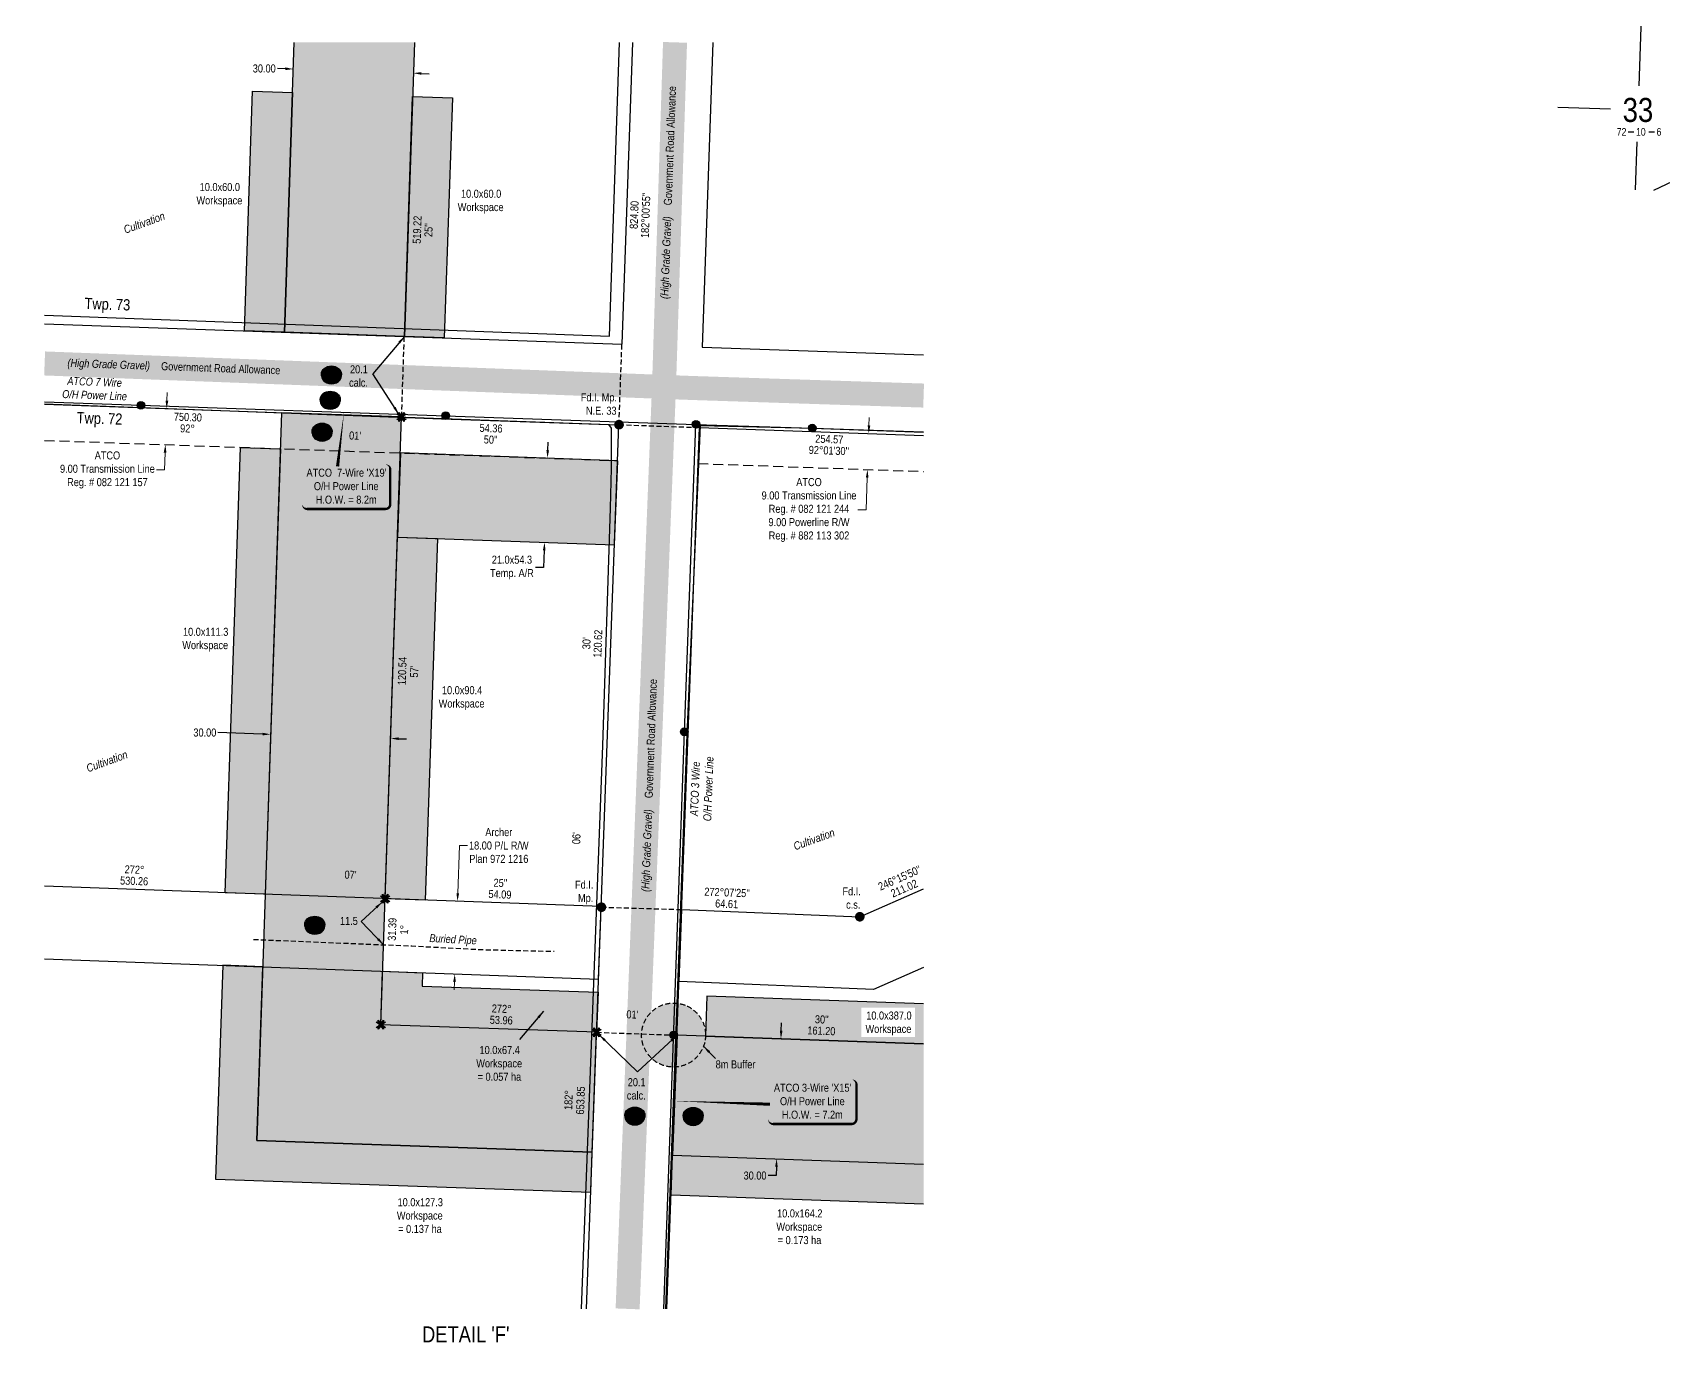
# Model space of a CAD drawing. Extents: x 338216 to 346362, y 6125251 to 6136161.
# Drawn here: x 340830 to 342868, y 6127157 to 6128793 of the extents above; entities that cross this region are included whole.
import ezdxf
from ezdxf.enums import TextEntityAlignment as Align

# ---------------------------------------------------------------- set-up
doc = ezdxf.new("R2010")
doc.units = 0
doc.header["$LTSCALE"] = 5
doc.header["$PDSIZE"] = 0.5
for name, pattern in [('0', [1, 1, 0]), ('DASHED4', [1.875, 1.25, -0.625]), ('foc-FLOWLINE', [3.75, 2.5, -1.25]), ('foc-QUARTERLINE', [33, 25, -3, 2, -3]), ('foc-TIELINE', [1.875, 1.25, -0.625]), ('foc-TRAV', [1.875, 1.25, -0.625]), ('POWERLINE5', [7.8, 2.4, -0.6, 0.6, -0.6, 0.6, -0.6, 2.4]), ('UG_PIPE', [1.875, 1.25, -0.625])]:
    doc.linetypes.add(name, pattern=pattern)
doc.layers.get('Defpoints').update_dxf_attribs({"color": 9})
for name, color, linetype in [('10', 1, 'Continuous'), ('9', 3, 'Continuous'), ('AS-FENCE', 48, 'foc-FENCE'), ('AS-PIPE-UG', 44, 'UG_PIPE'), ('AS-PIPE-UG-T', 44, 'Continuous'), ('AS-POWER', 104, 'foc-POWER'), ('AS-POWER-EXISTING', 72, 'POWERLINE5'), ('AS-POWER-T', 104, 'Continuous'), ('AS-ROADS', 254, 'Continuous'), ('D-TXT', 7, 'Continuous'), ('DETAIL-T', 7, 'Continuous'), ('F-EZE', 190, 'foc-FLOWLINE'), ('F-RW', 190, 'Continuous'), ('L-BD', 7, 'Continuous'), ('L-BD1', 253, 'Continuous'), ('L-MON', 1, 'Continuous'), ('L-QSEC', 8, 'foc-QUARTERLINE'), ('L-ROAD-T', 7, 'Continuous'), ('L-SEC', 7, 'Continuous'), ('L-SECLBL', 7, 'Continuous'), ('L-TRAV', 7, 'foc-TRAV'), ('P-BUFFER-PURPLE', 187, 'foc-TIELINE'), ('P-CROSSINGS', 250, 'Continuous'), ('P-PROPOSED', 10, 'Continuous'), ('P-PROPOSED-H', 21, 'Continuous'), ('P-TEMP-BLUE', 146, 'Continuous'), ('P-TEMP-BLUE-T', 146, 'Continuous'), ('P-TRAV', 4, 'foc-TRAV'), ('P-TXT', 4, 'Continuous')]:
    doc.layers.add(name, color=color, linetype=linetype)
for name, color, linetype, lineweight in [('F-RW-T', 190, 'Continuous', 9), ('T-TEXT', 48, 'Continuous', 18), ('T-TIE-T', 201, 'Continuous', 18)]:
    doc.layers.add(name, color=color, linetype=linetype, lineweight=lineweight)
doc.layers.add('P-POWER BUFFER', color=7, linetype='DASHED4', true_color=0x007000)
doc.layers.add('P-TEMP-BLUE-H', color=7, linetype='Continuous', true_color=0x99e6ff)
doc.layers.add('P-POWER BUFFER-H', color=7, linetype='0', true_color=0x8aff8a, transparency=0.7)
doc.styles.add('80', font='ARIALN.TTF', dxfattribs={"height": 10})
doc.styles.add('80CG', font='ARIALN.TTF', dxfattribs={"height": 10})
doc.styles.add('80L', font='ARIALN.TTF', dxfattribs={"height": 10})
doc.styles.add('80LS', font='ARIALNI.TTF', dxfattribs={"height": 10})
doc.styles.add('Crossing', font='ARIALN.TTF', dxfattribs={"height": 10})
doc.styles.add('foc-LtypeFont', font='ARIALN.TTF', dxfattribs={"height": 7.35})
doc.styles.add('SIMPLEX', font='ARIALN.TTF')
doc.linetypes.add('foc-FENCE', pattern='A,10,-1,["X",foc-LtypeFont,S=0.2,R=0,X=-0.625,Y=-0.75],-1.24', length=12.24)
doc.linetypes.add('foc-POWER', pattern='A,6,-1,["P",foc-LtypeFont,S=0.2,R=0,X=-0.625,Y=-0.75],-1.24,4', length=12.24)
doc.dimstyles.new('Compass 5 000', dxfattribs={"dimscale": 5, "dimtxt": 9, "dimasz": 2, "dimexe": 0.2, "dimexo": 0.0625, "dimgap": 0.5, "dimtad": 0, "dimtih": 1, "dimtoh": 1, "dimzin": 0, "dimdsep": 46, "dimtxsty": '80CG', "dimcen": 0.1, "dimse1": 1, "dimse2": 1, "dimclrd": 256, "dimclrt": 256, "dimaunit": 1, "dimadec": 4, "dimazin": 0, "dimtfac": 0.06, "dimtofl": 0, "dimtmove": 0, "dimatfit": 1, "dimfxl": 0.2, "dimtolj": 1, "dimtzin": 0, "dimlwd": -1, "dimarcsym": 0})

# ---------------------------------------------------------------- blocks, each defined once
blk = doc.blocks.new('L-SECLBL')
at = {"layer": '9', "color": 7}
for p, q in [((-5.1, -27.8), (-12.3, -27.8)), ((20.7, -27.8), (13.5, -27.8))]:
    blk.add_line(p, q, dxfattribs=at)
at = {"layer": '10', "color": 2, "style": 'SIMPLEX'}
blk.add_attdef('SEC', text='', height=30, dxfattribs=at).set_placement((0, 0), align=Align.MIDDLE)
at = {"layer": '10', "color": 5, "style": '80L'}
blk.add_attdef('TWP', text='', height=9.5, dxfattribs=at).set_placement((-14.4, -27.4), align=Align.MIDDLE_RIGHT)
blk.add_attdef('RGE', text='', height=9.5, dxfattribs=at).set_placement((3.6, -27.4), align=Align.MIDDLE_CENTER)
blk.add_attdef('MER', text='', height=9.5, dxfattribs=at).set_placement((23.2, -27.4), align=Align.MIDDLE_LEFT)
blk = doc.blocks.new('POWERPOLE')
h = blk.add_hatch(color=255)
edge = h.paths.add_edge_path()
edge.add_arc((0, 0), 0.96, 0, 360)
at = {"linetype": 'Continuous'}
for p, q in [((0.68, -0.68), (-0.68, 0.68)), ((-0.68, -0.68), (0.68, 0.68))]:
    blk.add_line(p, q, dxfattribs=at)
blk.add_circle((0, 0), 0.96, dxfattribs=at)
blk = doc.blocks.new('fdia')
at = {"color": 255, "const_width": 1}
blk.add_lwpolyline([(-0.5, 0, 1), (0.5, 0, 1)], format="xyb", close=True, dxfattribs=at)
blk = doc.blocks.new('Fdiaa')
blk.add_blockref('fdia', (0, 0))
blk = doc.blocks.new('fdib')
at = {"color": 1, "const_width": 1.6}
blk.add_lwpolyline([(-0.4, 0, 1), (0.4, 0, 1)], format="xyb", close=True, dxfattribs=at)
at = {"color": 1}
blk.add_circle((0, 0), 0.8, dxfattribs=at)
blk = doc.blocks.new('Fdibb')
blk.add_blockref('fdib', (0, 0))
blk = doc.blocks.new('fdicc')
for name in ['Fdibb', 'Fdiaa']:
    blk.add_blockref(name, (0, 0))
blk = doc.blocks.new('FDI')
blk.add_blockref('fdicc', (0, 0))
blk = doc.blocks.new('TEMP')
h = blk.add_hatch(color=255)
h.dxf.hatch_style = 1
h.paths.add_polyline_path([(0, 0.25), (-0.67, 1.15), (-0.67, 0.67), (-1.15, 0.67), (-0.25, 0), (-1.15, -0.67), (-0.67, -0.67), (-0.67, -1.15), (0, -0.25), (0.67, -1.15), (0.67, -0.67), (1.15, -0.67), (0.25, 0), (1.15, 0.67), (0.67, 0.67), (0.67, 1.15)])
h.paths.add_polyline_path([(0.57, 0.85), (0.57, 0.57), (0.85, 0.57), (0.08, 0), (0.85, -0.57), (0.57, -0.57), (0.57, -0.85), (0, -0.08), (-0.57, -0.85), (-0.57, -0.57), (-0.85, -0.57), (-0.08, 0), (-0.85, 0.57), (-0.57, 0.57), (-0.57, 0.85), (0, 0.08)], flags=16)
h = blk.add_hatch(color=1)
h.dxf.hatch_style = 1
h.paths.add_polyline_path([(0, 0.08), (-0.57, 0.85), (-0.57, 0.57), (-0.85, 0.57), (-0.08, 0), (-0.85, -0.57), (-0.57, -0.57), (-0.57, -0.85), (0, -0.08), (0.57, -0.85), (0.57, -0.57), (0.85, -0.57), (0.08, 0), (0.85, 0.57), (0.57, 0.57), (0.57, 0.85)])
at = {"color": 1}
for p, q in [((-0.08, 0), (0.08, 0)), ((0, 0.08), (0, -0.08))]:
    blk.add_line(p, q, dxfattribs=at)
at = {"color": 255, "flags": 128}
blk.add_lwpolyline([(-0.25, 0), (-1.15, 0.67), (-0.67, 0.67), (-0.67, 1.15), (0, 0.25), (0.67, 1.15), (0.67, 0.67), (1.15, 0.67), (0.25, 0), (1.15, -0.67), (0.67, -0.67), (0.67, -1.15), (0, -0.25), (-0.67, -1.15), (-0.67, -0.67), (-1.15, -0.67)], close=True, dxfattribs=at)
at = {"color": 1, "flags": 128}
blk.add_lwpolyline([(-0.08, 0), (-0.85, 0.57), (-0.57, 0.57), (-0.57, 0.85), (0, 0.08), (0.57, 0.85), (0.57, 0.57), (0.85, 0.57), (0.08, 0), (0.85, -0.57), (0.57, -0.57), (0.57, -0.85), (0, -0.08), (-0.57, -0.85), (-0.57, -0.57), (-0.85, -0.57)], close=True, dxfattribs=at)
blk = doc.blocks.new('xing2')
h = blk.add_hatch(color=50)
h.dxf.hatch_style = 1
edge = h.paths.add_edge_path()
edge.add_ellipse((0, 0), major_axis=(-12.5, 0), ratio=0.816297, start_angle=0, end_angle=360)
h = blk.add_hatch(color=250)
h.dxf.hatch_style = 1
edge = h.paths.add_edge_path()
edge.add_ellipse((0, -2), major_axis=(-12.5, 0), ratio=0.816297, start_angle=0, end_angle=180)
edge.add_line((12.5, -2), (12.5, 0))
edge.add_ellipse((0, 0), major_axis=(-12.5, 0), ratio=0.816297, start_angle=0, end_angle=180, ccw=False)
edge.add_line((-12.5, 0), (-12.5, -2))
at = {"color": 250}
blk.add_ellipse((0, 0), major_axis=(-12.5, 0), ratio=0.816297, dxfattribs=at)
blk.add_ellipse((0, -2), major_axis=(-12.5, 0), ratio=0.816297, start_param=0, end_param=3.141593, dxfattribs=at)
at = {"color": 250, "style": 'Crossing'}
blk.add_attdef('CROSSING', text='', height=9, dxfattribs=at).set_placement((0.1, 0), align=Align.MIDDLE_CENTER)
at = {"color": 250, "style": 'Crossing', "flags": 1}
for tag, p in [('OWNER', (0.1, -12.5)), ('DESCRIPTION', (0.1, -25.8)), ('LOCATION', (0.1, -39.3)), ('DWG_REF', (0.1, -52.8))]:
    blk.add_attdef(tag, text='', height=9, dxfattribs=at).set_placement(p, align=Align.MIDDLE_CENTER)
blk = doc.blocks.new('*D132')
at = {"layer": 'Defpoints', "color": 0, "transparency": 16777216}
for p in [(340997.9, 6128323.5), (341226.1, 6128315.4), (341224.6, 6128270.4)]:
    blk.add_point(p, dxfattribs=at)
at = {"layer": 'F-RW-T', "transparency": 16777216}
for p, q in [((340998.2, 6128333.5), (340998.6, 6128343.5)), ((340995.9, 6128268.5), (340995.1, 6128246.9)), ((340995.1, 6128246.9), (340985.1, 6128246.9))]:
    blk.add_line(p, q, dxfattribs=at)
for points in [[(340996.5, 6128333.5), (340999.9, 6128333.4), (340997.9, 6128323.5)], [(340994.2, 6128268.6), (340997.6, 6128268.5), (340996.3, 6128278.5)]]:
    blk.add_solid(points, dxfattribs=at)
at = {"layer": 'F-RW-T', "transparency": 16777216, "insert": (340923.9, 6128246.9), "char_height": 10, "attachment_point": 5, "style": '80CG'}
blk.add_mtext('\\A1;ATCO\\P9.00 Transmission Line\\PReg. # 082 121 157', dxfattribs=at)
blk = doc.blocks.new('*D133')
at = {"layer": 'Defpoints', "color": 0, "transparency": 16777216}
for p in [(341207.4, 6127713.8), (341204, 6127623.2), (341357.8, 6127617.6)]:
    blk.add_point(p, dxfattribs=at)
at = {"layer": 'F-RW-T', "transparency": 16777216}
for p, q in [((341361.5, 6127718.1), (341363.7, 6127777.8)), ((341363.7, 6127777.8), (341373.7, 6127777.8)), ((341357.5, 6127607.6), (341357.1, 6127597.6))]:
    blk.add_line(p, q, dxfattribs=at)
for points in [[(341359.9, 6127718.1), (341363.2, 6127718), (341361.2, 6127708.1)], [(341355.8, 6127607.6), (341359.1, 6127607.5), (341357.8, 6127617.6)]]:
    blk.add_solid(points, dxfattribs=at)
at = {"layer": 'F-RW-T', "transparency": 16777216, "insert": (341412.8, 6127777.8), "char_height": 10, "attachment_point": 5, "style": '80CG'}
blk.add_mtext('\\A1;Archer\\P18.00 P/L R/W\\PPlan 972 1216', dxfattribs=at)
blk = doc.blocks.new('*D134')
at = {"layer": 'Defpoints', "color": 0, "transparency": 16777216}
for p in [(341874.9, 6128292.4), (342036.7, 6128286.7), (342035.1, 6128241.7)]:
    blk.add_point(p, dxfattribs=at)
at = {"layer": 'F-RW-T', "transparency": 16777216}
for p, q in [((341875.2, 6128302.4), (341875.6, 6128312.4)), ((341872.9, 6128237.5), (341871.5, 6128196.9)), ((341871.5, 6128196.9), (341861.5, 6128196.9))]:
    blk.add_line(p, q, dxfattribs=at)
for points in [[(341873.6, 6128302.5), (341876.9, 6128302.4), (341874.9, 6128292.4)], [(341871.3, 6128237.5), (341874.6, 6128237.4), (341873.3, 6128247.5)]]:
    blk.add_solid(points, dxfattribs=at)
at = {"layer": 'F-RW-T', "transparency": 16777216, "insert": (341800.3, 6128196.9), "char_height": 10, "attachment_point": 5, "style": '80CG'}
blk.add_mtext('\\A1;ATCO\\P9.00 Transmission Line\\PReg. # 082 121 244\\P9.00 Powerline R/W\\PReg. # 882 113 302', dxfattribs=at)
blk = doc.blocks.new('*U136')
h = blk.add_hatch(color=255)
edge = h.paths.add_edge_path()
edge.add_line((-49, -28.5), (49, -28.5))
edge.add_arc((49, -22.5), 6, 270, 360)
edge.add_line((55, -22.5), (55, 21))
edge.add_arc((49, 21), 6, 0, 90)
edge.add_line((49, 27), (-49, 27))
edge.add_arc((-49, 21), 6, 90, 180)
edge.add_line((-55, 21), (-55, -22.5))
edge.add_arc((-49, -22.5), 6, 180, 270)
at = {"color": 104, "flags": 128}
blk.add_lwpolyline([(-49, -28.5, 3, 3, 0), (49, -28.5, 3, 3, 0.414214), (55, -22.5, 3, 3, 0), (55, 21, 3, 0, 0.414214), (49, 27, 0, 0, 0), (-49, 27, 0, 0, 0.414214), (-55, 21, 0, 0, 0), (-55, -22.5, 0, 3, 0.414214)], format="xyseb", close=True, dxfattribs=at)
at = {"color": 104, "style": '80'}
blk.add_attdef('ENTER_TEXT_001', (-26.8, -4.9), '', height=10, dxfattribs=at)
blk = doc.blocks.new('*D150')
at = {"layer": 'Defpoints', "color": 0, "transparency": 16777216}
for p in [(341483.1, 6128261.3), (341469.9, 6128156.6), (341479.4, 6128156.3)]:
    blk.add_point(p, dxfattribs=at)
at = {"layer": 'P-TEMP-BLUE-T', "transparency": 16777216}
for p, q in [((341474, 6128271.6), (341474.3, 6128281.6)), ((341469.6, 6128146.6), (341468.8, 6128125)), ((341468.8, 6128125), (341458.8, 6128125))]:
    blk.add_line(p, q, dxfattribs=at)
for points in [[(341472.3, 6128271.7), (341475.6, 6128271.5), (341473.6, 6128261.6)], [(341467.9, 6128146.7), (341471.2, 6128146.6), (341469.9, 6128156.6)]]:
    blk.add_solid(points, dxfattribs=at)
at = {"layer": 'P-TEMP-BLUE-T', "transparency": 16777216, "insert": (341429.2, 6128125), "char_height": 10, "attachment_point": 5, "style": '80CG'}
blk.add_mtext('\\A1;21.0x54.3\\PTemp. A/R', dxfattribs=at)
blk = doc.blocks.new('*D201')
at = {"layer": 'Defpoints', "color": 0, "transparency": 16777216}
for p in [(341780.5, 6127535.9), (341759.9, 6127386.5), (341775.2, 6127386)]:
    blk.add_point(p, dxfattribs=at)
at = {"layer": 'P-TXT', "transparency": 16777216}
for p, q in [((341765.6, 6127546.4), (341765.9, 6127556.4)), ((341759.6, 6127376.6), (341759.2, 6127365.6)), ((341759.2, 6127365.6), (341749.2, 6127365.6))]:
    blk.add_line(p, q, dxfattribs=at)
for points in [[(341763.9, 6127546.5), (341767.2, 6127546.4), (341765.2, 6127536.4)], [(341757.9, 6127376.6), (341761.2, 6127376.5), (341759.9, 6127386.5)]]:
    blk.add_solid(points, dxfattribs=at)
at = {"layer": 'P-TXT', "transparency": 16777216, "insert": (341732.9, 6127365.6), "char_height": 10, "attachment_point": 5, "style": '80CG'}
blk.add_mtext('\\A1;30.00', dxfattribs=at)
blk = doc.blocks.new('*D202')
at = {"layer": 'Defpoints', "color": 0, "transparency": 16777216}
for p in [(341127.8, 6127916.7), (341126.6, 6127883.3), (341276.5, 6127878.1)]:
    blk.add_point(p, dxfattribs=at)
at = {"layer": 'P-TXT', "transparency": 16777216}
for p, q in [((341117.8, 6127917), (341062, 6127918.9)), ((341287.6, 6127911.2), (341297.6, 6127910.9))]:
    blk.add_line(p, q, dxfattribs=at)
for points in [[(341117.8, 6127918.7), (341117.7, 6127915.4), (341127.8, 6127916.7)], [(341287.7, 6127912.9), (341287.6, 6127909.6), (341277.6, 6127911.6)]]:
    blk.add_solid(points, dxfattribs=at)
at = {"layer": 'P-TXT', "transparency": 16777216, "insert": (341045.6, 6127918.9), "char_height": 10, "attachment_point": 5, "style": '80CG'}
blk.add_mtext('\\A1;30.00', dxfattribs=at)
blk = doc.blocks.new('*D203')
at = {"layer": 'Defpoints', "color": 0, "transparency": 16777216}
for p in [(341156.8, 6128766.6), (341156.2, 6128747.6), (341306.7, 6128761.5)]:
    blk.add_point(p, dxfattribs=at)
at = {"layer": 'P-TXT', "transparency": 16777216}
for p, q in [((341146.2, 6128748), (341136.2, 6128748.3)), ((341316, 6128742.2), (341326, 6128741.8))]:
    blk.add_line(p, q, dxfattribs=at)
for points in [[(341146.2, 6128749.7), (341146.1, 6128746.3), (341156.2, 6128747.6)], [(341316.1, 6128743.8), (341316, 6128740.5), (341306, 6128742.5)]]:
    blk.add_solid(points, dxfattribs=at)
at = {"layer": 'P-TXT', "transparency": 16777216, "insert": (341119.8, 6128748.3), "char_height": 10, "attachment_point": 5, "style": '80CG'}
blk.add_mtext('\\A1;30.00', dxfattribs=at)

msp = doc.modelspace()

# ---------------------------------------------------------------- hatches: boundary and pattern name
at = {"layer": 'P-POWER BUFFER-H', "true_color": 0xdbffdb}
h = msp.add_hatch(color=254, dxfattribs=at)
h.dxf.hatch_style = 1
edge = h.paths.add_edge_path()
edge.add_arc((341631.089, 6127541.15), 39.991, 0, 360)
at = {"layer": 'P-PROPOSED-H'}
h = msp.add_hatch(color=256, dxfattribs=at)
h.dxf.hatch_style = 1
h.paths.add_polyline_path([(341307.342, 6128780.93), (341157.288, 6128780.93), (341144.922, 6128418.903), (341294.795, 6128413.591)])
h = msp.add_hatch(color=256, dxfattribs=at)
h.dxf.hatch_style = 1
h.paths.add_polyline_path([(341110.442, 6127409.442), (341529.473, 6127394.672), (341534.99, 6127544.537), (341265.435, 6127554.039), (341291.362, 6128313.086), (341141.485, 6128318.286)])
h = msp.add_hatch(color=256, dxfattribs=at)
h.dxf.hatch_style = 1
h.paths.add_polyline_path([(341943.47, 6127380.079), (341943.47, 6127530.139), (341635.49, 6127540.995), (341629.973, 6127391.129)])
at = {"layer": 'P-TEMP-BLUE-H'}
h = msp.add_hatch(color=256, dxfattribs=at)
h.dxf.hatch_style = 1
h.paths.add_polyline_path([(341094.964, 6128420.674), (341105.192, 6128720.111), (341155.152, 6128718.405), (341144.922, 6128418.903)])
h = msp.add_hatch(color=256, dxfattribs=at)
h.dxf.hatch_style = 1
h.paths.add_polyline_path([(341305.034, 6128713.35), (341354.994, 6128711.643), (341344.753, 6128411.82), (341294.795, 6128413.591)])
h = msp.add_hatch(color=256, dxfattribs=at)
h.dxf.hatch_style = 1
h.paths.add_polyline_path([(341139.95, 6128273.353), (341120.944, 6127716.904), (341070.988, 6127718.734), (341089.993, 6128275.124)])
h = msp.add_hatch(color=256, dxfattribs=at)
h.dxf.hatch_style = 1
h.paths.add_polyline_path([(341289.826, 6128268.122), (341286.239, 6128163.111), (341557.41, 6128153.553), (341561.335, 6128258.498)])
h = msp.add_hatch(color=256, dxfattribs=at)
h.dxf.hatch_style = 1
h.paths.add_polyline_path([(341336.197, 6128161.35), (341320.767, 6127709.606), (341270.811, 6127711.436), (341286.239, 6128163.111)])
h = msp.add_hatch(color=256, dxfattribs=at)
h.dxf.hatch_style = 1
h.paths.add_polyline_path([(341529.473, 6127394.672), (341110.442, 6127409.442), (341117.852, 6127626.402), (341067.897, 6127628.245), (341058.777, 6127361.242), (341527.634, 6127344.716)])
h = msp.add_hatch(color=256, dxfattribs=at)
h.dxf.hatch_style = 1
h.paths.add_polyline_path([(341267.718, 6127620.874), (341317.673, 6127619.032), (341317.1, 6127602.238), (341536.829, 6127594.493), (341534.99, 6127544.537), (341265.435, 6127554.039)])
h = msp.add_hatch(color=256, dxfattribs=at)
h.dxf.hatch_style = 1
h.paths.add_polyline_path([(341943.47, 6127530.139), (341943.47, 6127580.16), (341672.816, 6127589.699), (341671.055, 6127539.741)])
h = msp.add_hatch(color=256, dxfattribs=at)
h.dxf.hatch_style = 1
h.paths.add_polyline_path([(341943.47, 6127330.059), (341943.47, 6127380.079), (341629.973, 6127391.129), (341628.134, 6127341.174)])

# ---------------------------------------------------------------- linework, layer by layer
at = {"layer": 'AS-FENCE', "flags": 128}
for points in [[(340845.445, 6128440.067), (341550.879, 6128414.01), (341563.54, 6128780.93)], [(340845.445, 6128329.308), (341341.359, 6128310.845), (341549.674, 6128303.82), (341553.109, 6128299.1), (341552.979, 6128249.17), (341552.014, 6128199.03), (341542.129, 6127902.95)], [(341664.164, 6128302.495), (341647.514, 6127915.93), (341621.158, 6127199.141)], [(341664.164, 6128302.495), (341806.034, 6128299.285), (341943.47, 6128294.635)], [(341542.129, 6127902.95), (341515.697, 6127199.141)]]:
    msp.add_lwpolyline(points, dxfattribs=at)
at = {"layer": 'AS-PIPE-UG', "flags": 128}
msp.add_lwpolyline([(341106.229, 6127660.58), (341304.074, 6127652.43), (341393.269, 6127647.81), (341482.159, 6127645.74)], dxfattribs=at)
at = {"layer": 'AS-POWER', "flags": 128}
for points in [[(340845.445, 6128332.155), (340965.759, 6128327.63), (341346.509, 6128314.68), (341659.089, 6128303.73)], [(341618.878, 6127199.141), (341644.609, 6127919.84), (341659.089, 6128303.73)], [(341659.089, 6128303.73), (341804.379, 6128299.165), (341943.47, 6128294.306)]]:
    msp.add_lwpolyline(points, dxfattribs=at)
at = {"layer": 'AS-POWER-T', "color": 104, "flags": 128}
for points in [[(341219.405, 6128319.003, 0, 3.999, 0), (341211.372, 6128251.316, 2, 2, 0)], [(341628.153, 6127458.929, 0, 3.999, 0), (341751.562, 6127454.735, 2, 2, 0)]]:
    msp.add_lwpolyline(points, format="xyseb", dxfattribs=at)
at = {"layer": 'AS-ROADS', "flags": 128}
for points in [[(341632.949, 6128780.93, 29.993, 29.993, 0), (341619.148, 6128350.61, 0, 0, 0)], [(341573.724, 6127199.141, 29.993, 29.993, 0), (341619.148, 6128350.61, 0, 0, 0)]]:
    msp.add_lwpolyline(points, format="xyseb", dxfattribs=at)
at = {"layer": 'AS-ROADS', "const_width": 29.993, "flags": 128}
msp.add_lwpolyline([(340845.445, 6128379.921), (341653.324, 6128349.315), (341943.47, 6128339.822)], dxfattribs=at)
at = {"layer": 'F-EZE'}
for p, q in [((340845.445, 6128283.874), (341561.335, 6128258.498)), ((341661.774, 6128254.945), (341943.47, 6128244.98))]:
    msp.add_line(p, q, dxfattribs=at)
at = {"layer": 'F-RW', "flags": 128}
for points in [[(342887.942, 6128594.827), (343085.303, 6128687.875), (343605.68, 6128929.429), (343648.092, 6128927.874), (343648.643, 6128942.858), (343602.638, 6128944.544), (343053.892, 6128689.824), (342855.219, 6128595.983)], [(340845.445, 6127636.451), (341537.434, 6127610.925), (341540.77, 6127701.546), (340845.445, 6127727.019)], [(341943.47, 6127625.628), (341881.063, 6127598.186), (341637.956, 6127607.966), (341641.266, 6127697.886), (341863.754, 6127688.87), (341943.47, 6127723.923)]]:
    msp.add_lwpolyline(points, dxfattribs=at)
at = {"layer": 'L-QSEC'}
for p, q in [((342864.201, 6129501.882), (342836.865, 6128726.543)), ((342735.892, 6128700.079), (342801.372, 6128697.776)), ((342834.4, 6128656.602), (342832.291, 6128596.794))]:
    msp.add_line(p, q, dxfattribs=at)
at = {"layer": 'L-SEC'}
for p, q in [((341579.731, 6128780.93), (341566.465, 6128403.961)), ((341680.356, 6128780.93), (341666.965, 6128400.398)), ((340845.445, 6128429.518), (341566.491, 6128403.96)), ((341566.484, 6128403.96), (341566.628, 6128403.955)), ((341666.965, 6128400.405), (341943.47, 6128390.624)), ((340845.445, 6128328.892), (341562.929, 6128303.46)), ((341522.274, 6127199.141), (341562.929, 6128303.46)), ((341622.905, 6127199.141), (341663.423, 6128299.761)), ((341663.429, 6128299.905), (341943.47, 6128289.998))]:
    msp.add_line(p, q, dxfattribs=at)
at = {"layer": 'L-TRAV'}
for p, q in [((341562.929, 6128303.46), (341566.628, 6128403.955)), ((341540.999, 6127700.835), (341641.266, 6127697.886))]:
    msp.add_line(p, q, dxfattribs=at)
at = {"layer": 'L-TRAV', "flags": 128}
msp.add_lwpolyline([(341562.929, 6128303.46), (341663.429, 6128299.905)], dxfattribs=at)
at = {"layer": 'P-BUFFER-PURPLE'}
msp.add_circle((341631.089, 6127541.15), 39.991, dxfattribs=at)
at = {"layer": 'P-POWER BUFFER', "linetype": 'DASHED4', "lineweight": 30}
msp.add_circle((341631.089, 6127541.15), 39.991, dxfattribs=at)
at = {"layer": 'P-PROPOSED', "flags": 128}
msp.add_lwpolyline([(341307.342, 6128780.93), (341294.795, 6128413.591), (341144.922, 6128418.903), (341157.288, 6128780.93)], dxfattribs=at)
msp.add_lwpolyline([(341110.442, 6127409.442), (341529.473, 6127394.672), (341534.99, 6127544.537), (341265.435, 6127554.039), (341291.362, 6128313.086), (341141.485, 6128318.286), (341110.442, 6127409.442)], close=True, dxfattribs=at)
at = {"layer": 'P-TEMP-BLUE', "flags": 128}
for points in [[(341305.034, 6128713.35), (341354.994, 6128711.643), (341344.753, 6128411.82), (341294.795, 6128413.591), (341305.034, 6128713.35)], [(341139.95, 6128273.353), (341120.944, 6127716.904), (341070.988, 6127718.734), (341089.993, 6128275.124)], [(341289.826, 6128268.122), (341286.239, 6128163.111), (341557.41, 6128153.553), (341561.335, 6128258.498)], [(341336.197, 6128161.35), (341320.767, 6127709.606), (341270.811, 6127711.436), (341286.239, 6128163.111)], [(341529.473, 6127394.672), (341110.442, 6127409.442), (341117.852, 6127626.402), (341067.897, 6127628.245), (341058.777, 6127361.242), (341527.634, 6127344.716)], [(341267.718, 6127620.874), (341317.673, 6127619.032), (341317.1, 6127602.238), (341536.829, 6127594.493), (341534.99, 6127544.537), (341265.435, 6127554.039)]]:
    msp.add_lwpolyline(points, close=True, dxfattribs=at)
msp.add_lwpolyline([(341943.47, 6127580.16), (341672.816, 6127589.699), (341671.055, 6127539.741), (341943.47, 6127530.139)], dxfattribs=at)
at = {"layer": 'P-TRAV'}
msp.add_line((341534.99, 6127544.537), (341635.49, 6127540.995), dxfattribs=at)
at = {"layer": 'P-TRAV', "flags": 128}
msp.add_lwpolyline([(341291.362, 6128313.086), (341294.795, 6128413.591)], dxfattribs=at)

# ---------------------------------------------------------------- block references
at = {"layer": 'AS-POWER-EXISTING', "xscale": 4.998900549999926, "yscale": 4.998900549999926}
for p, zscale in [((340965.759, 6128327.63), 24.99999999999946), ((341346.509, 6128314.68), 24.99999999999946), ((341659.089, 6128303.73), 24.99999999999946), ((341804.379, 6128299.165), 24.99999999999946), ((341644.609, 6127919.84), 24.99999999999941), ((341631.089, 6127541.15), 24.99999999999946)]:
    msp.add_blockref('POWERPOLE', p, dxfattribs=dict(at, zscale=zscale))
at = {"layer": 'AS-POWER-T'}
ref = msp.add_blockref('*U136', (341222.243, 6128226.669), dxfattribs=dict(at, xscale=0.99978011, yscale=0.99978011, zscale=0.99978011))
ref.add_attrib('ENTER_TEXT_001', "ATCO  7-Wire 'X19'", (341172.599, 6128238.507), dxfattribs={"layer": '0', "color": 104, "height": 9.9978, "style": '80'})
ref.add_attrib('ENTER_TEXT_002', 'O/H Power Line', (341181.782, 6128221.667), dxfattribs={"layer": '0', "color": 104, "height": 9.9978, "style": '80'})
ref.add_attrib('ENTER_TEXT_003', 'H.O.W. = 8.2m', (341184.138, 6128204.827), dxfattribs={"layer": '0', "color": 104, "height": 9.9978, "style": '80'})
ref = msp.add_blockref('*U136', (341804.511, 6127458.534), dxfattribs=dict(at, xscale=0.99978011, yscale=0.99978011, zscale=0.99978011))
ref.add_attrib('ENTER_TEXT_001', "ATCO 3-Wire 'X15'", (341756.459, 6127470.372), dxfattribs={"layer": '0', "color": 104, "height": 9.9978, "style": '80'})
ref.add_attrib('ENTER_TEXT_002', 'O/H Power Line', (341764.049, 6127453.531), dxfattribs={"layer": '0', "color": 104, "height": 9.9978, "style": '80'})
ref.add_attrib('ENTER_TEXT_003', 'H.O.W. = 7.2m', (341766.405, 6127436.691), dxfattribs={"layer": '0', "color": 104, "height": 9.9978, "style": '80'})
at = {"layer": 'L-MON'}
for name, p, xscale, yscale, zscale in [('TEMP', (341291.362, 6128313.086), 4.998900549999926, 4.998900549999926, 24.99450274999945), ('FDI', (341562.929, 6128303.46), 4.998900549999926, 4.998900549999926, 24.99999999999946), ('TEMP', (341270.811, 6127711.436), 4.998900549999934, 4.998900549999934, 4.998900549999934), ('FDI', (341540.999, 6127700.835), 4.998900549999926, 4.998900549999926, 24.99999999999946), ('FDI', (341863.754, 6127688.87), 4.998900549999926, 4.998900549999926, 24.99999999999946), ('TEMP', (341265.435, 6127554.039), 4.998900549999933, 4.998900549999933, 24.99450274999959), ('TEMP', (341534.99, 6127544.537), 4.998900549999933, 4.998900549999933, 24.99450274999959)]:
    msp.add_blockref(name, p, dxfattribs=dict(at, xscale=xscale, yscale=yscale, zscale=zscale))
at = {"layer": 'L-SECLBL', "xscale": 0.99978011, "yscale": 0.99978011, "zscale": 0.99978011}
msp.add_blockref('L-SECLBL', (342835.808, 6128696.565), dxfattribs=at).add_auto_attribs({'SEC': '33', 'TWP': '72', 'RGE': '10', 'MER': '6'})
at = {"layer": 'P-CROSSINGS', "xscale": 0.99978011, "yscale": 0.99978011, "zscale": 0.99978011}
for p, values in [((341203.655, 6128366.604), {'CROSSING': 'X20'}), ((341202.255, 6128335.037), {'CROSSING': 'X19'}), ((341192.038, 6128295.171), {'CROSSING': 'X18'}), ((341182.869, 6127679.313), {'CROSSING': 'X17'}), ((341582.772, 6127441.021), {'CROSSING': 'X16'}), ((341655.582, 6127440.525), {'CROSSING': 'X15'})]:
    msp.add_blockref('xing2', p, dxfattribs=at).add_auto_attribs(values)

# ---------------------------------------------------------------- texts
at = {"layer": 'AS-PIPE-UG-T', "insert": (341326.375, 6127667.315), "char_height": 9.99354, "attachment_point": 1, "rotation": 357.034922, "style": '80L'}
msp.add_mtext_dynamic_manual_height_columns('{\\fArial Narrow|b0|i1|c0|p34;Buried Pipe}', width=80.2282, gutter_width=50, heights=[0], dxfattribs=at)
at = {"layer": 'AS-POWER-T', "char_height": 9.9978, "attachment_point": 1, "style": '80L'}
for s, insert, rotation in [('\\pi6.4265;{\\fArial Narrow|b0|i1|c0|p34;ATCO 7 Wire\\P\\pi0.57511;O/H Power Line}', (340867.677, 6128363.478), 357.84612), ('\\pi6.4265;{\\fArial Narrow|b0|i1|c0|p34;ATCO 3 Wire\\P\\pi0.57511;O/H Power Line}', (341651.425, 6127808.489), 87.891676)]:
    msp.add_mtext_dynamic_manual_height_columns(s, width=80.65525, gutter_width=49.989, heights=[0], dxfattribs=dict(at, insert=insert, rotation=rotation))
at = {"layer": 'D-TXT', "color": 3, "char_height": 13.9969, "attachment_point": 1, "rotation": 357.974521, "style": '80L'}
for s, insert in [('Twp. 73', (340895.652, 6128462.005)), ('Twp. 72', (340885.824, 6128319.342))]:
    msp.add_mtext_dynamic_manual_height_columns(s, width=101.3731, gutter_width=47.49, heights=[0], dxfattribs=dict(at, insert=insert))
at = {"layer": 'DETAIL-T', "color": 3, "insert": (341371.543, 6127167.304), "char_height": 19.9956, "width": 223.8088, "attachment_point": 5, "style": '80CG'}
msp.add_mtext("DETAIL 'F'", dxfattribs=at)
at = {"layer": 'L-BD', "style": '80L'}
for s, rotation, p in [('824.80', 87.9846, (341581.904, 6128565.429)), ("182°00'55''", 87.9846, (341596.142, 6128564.928)), ('750.30', 357.9699, (341024.38, 6128312.937)), ('92°', 357.9699, (341023.875, 6128298.699)), ("01'", 357.9699, (341233.273, 6128289.793)), ('54.36', 357.9699, (341403.12, 6128299.048)), ("50''", 357.9699, (341402.615, 6128284.81)), ("92°01'30''", 357.976, (341825.144, 6128271.189)), ('254.57', 357.976, (341825.647, 6128285.427)), ("30'", 87.9239, (341522.31, 6128030.411)), ('120.62', 87.9239, (341536.548, 6128029.895)), ("06'", 87.9239, (341509.712, 6127787.035)), ('272%%D', 357.9019, (340957.769, 6127747.846)), ("07'", 357.9019, (341227.599, 6127741.315)), ("246°15'50''", 23.736, (341913.48, 6127737.345)), ('530.26', 357.9019, (340957.247, 6127733.609)), ("25''", 357.7531, (341414.792, 6127731.13)), ("272°07'25''", 357.8769, (341697.94, 6127719.238)), ('211.02', 23.736, (341919.215, 6127724.303)), ('54.09', 357.7531, (341414.234, 6127716.894)), ('64.61', 357.8769, (341697.413, 6127705.001)), ('182°', 87.8874, (341499.852, 6127459.952)), ('653.85', 87.8874, (341514.839, 6127459.399))]:
    msp.add_text(s, height=9.9978, rotation=rotation, dxfattribs=at).set_placement(p, align=Align.MIDDLE)
at = {"layer": 'L-BD1', "style": '80L'}
for s, rotation, p in [('519.22', 88.0437, (341310.767, 6128546.904)), ("25''", 88.0437, (341325.006, 6128546.418)), ('120.54', 88.0437, (341292.127, 6127995.673)), ("57'", 88.0437, (341307.115, 6127995.161)), ('31.39', 88.0437, (341279.575, 6127673.22)), ('1°', 88.0437, (341294.563, 6127672.709)), ('53.96', 357.9813, (341415.875, 6127559.819)), ('272°', 357.9813, (341416.377, 6127574.057)), ("01'", 357.9813, (341579.671, 6127566.852)), ("30''", 357.9813, (341816.239, 6127560.661)), ('161.20', 357.9813, (341815.737, 6127546.423))]:
    msp.add_text(s, height=9.9978, rotation=rotation, dxfattribs=at).set_placement(p, align=Align.MIDDLE)
at = {"layer": 'L-BD1', "char_height": 9.9978, "attachment_point": 1, "style": '80L'}
for insert in [(341225.498, 6128377.567), (341572.483, 6127487.295)]:
    msp.add_mtext_dynamic_manual_height_columns('\\pi1.413;20.1\\P\\pi0.27413;calc.', width=22.67844, gutter_width=50, heights=[0], dxfattribs=dict(at, insert=insert))
at = {"layer": 'L-MON', "char_height": 9.9978, "attachment_point": 1, "style": '80L'}
for s, width, insert in [('\\pi1.0713;Fd.I. Mp.\\P\\pi7.5296;N.E. 33', 44.3292, (341514.168, 6128342.582)), ('\\pi-10.586;Fd.I.\\P\\pi-6.8691;Mp.', 10.39176, (341518.609, 6127733.976)), ('\\pi-10.586;Fd.I.\\P\\pi-6.0098;c.s.', 10.39176, (341852.676, 6127725.625))]:
    msp.add_mtext_dynamic_manual_height_columns(s, width=width, gutter_width=50, heights=[0], dxfattribs=dict(at, insert=insert))
at = {"layer": 'L-ROAD-T', "style": '80L'}
for rotation, p in [(87.891676, (341626.569, 6128651.931)), (357.97495, (341065.398, 6128373.986)), (87.891676, (341602.695, 6127911.442))]:
    msp.add_text('Government Road Allowance', height=9.9978, rotation=rotation, dxfattribs=at).set_placement(p, align=Align.MIDDLE_CENTER)
at = {"layer": 'P-POWER BUFFER', "linetype": 'DASHED4', "lineweight": 30, "insert": (341683.686, 6127509.513), "char_height": 9.9978, "attachment_point": 1, "style": '80L'}
msp.add_mtext_dynamic_manual_height_columns('8m Buffer', width=71.19883, gutter_width=50, heights=[10.341], dxfattribs=at)
at = {"layer": 'P-TEMP-BLUE-T', "char_height": 9.9978, "attachment_point": 1, "style": '80L'}
for s, insert in [('\\pi0.98771;10.0x111.3\\P\\pi0.12842;Workspace', (341017.301, 6128049.79)), ('\\pi4.1828;10.0x90.4\\P\\pi0.12842;Workspace', (341337.582, 6127976.842)), ('\\pi4.1828;10.0x67.4\\P\\pi0.12842;Workspace\\P\\pi1.7788;= 0.057 ha', (341384.536, 6127527.418)), ('\\pi0.98771;10.0x127.3\\P\\pi0.12842;Workspace\\P\\pi1.7788;= 0.137 ha', (341285.325, 6127337.352))]:
    msp.add_mtext_dynamic_manual_height_columns(s, width=56.88831, gutter_width=49.989, heights=[0], dxfattribs=dict(at, insert=insert))
at = {"layer": 'T-TEXT', "style": '80LS'}
for s, rotation, p in [('Cultivation', 20, (340969.868, 6128555.744)), ('(High Grade Gravel)', 87.891676, (341621.419, 6128512.056)), ('(High Grade Gravel)', 357.97495, (340925.516, 6128378.932)), ('Cultivation', 20, (340923.256, 6127883.036)), ('(High Grade Gravel)', 87.891676, (341597.545, 6127771.567)), ('Cultivation', 20, (341806.567, 6127785.616))]:
    msp.add_text(s, height=9.9978, rotation=rotation, dxfattribs=at).set_placement(p, align=Align.MIDDLE_CENTER)
at = {"layer": 'T-TIE-T', "insert": (341214.405, 6127688.71), "char_height": 10, "attachment_point": 1, "style": '80L'}
msp.add_mtext_dynamic_manual_height_columns('11.5', width=34.08912, gutter_width=50, heights=[0], dxfattribs=at)

# ---------------------------------------------------------------- dimensions: what is measured, and where the dimension line sits
at = {"layer": 'F-RW-T'}
for base, p1, p2, angle, text, picture, middle in [((340997.859, 6128323.49), (341224.552, 6128270.436), (341226.146, 6128315.398), 87.969917, 'ATCO\\P9.00 Transmission Line\\PReg. # 082 121 157', '*D132', (340923.899, 6128246.886)), ((341874.886, 6128292.424), (342035.133, 6128241.737), (342036.723, 6128286.699), 87.973906, 'ATCO\\P9.00 Transmission Line\\PReg. # 082 121 244\\P9.00 Powerline R/W\\PReg. # 882 113 302', '*D134', (341800.263, 6128196.915)), ((341357.82, 6127617.551), (341207.385, 6127713.76), (341204.045, 6127623.223), 267.887472, 'Archer\\P18.00 P/L R/W\\PPlan 972 1216', '*D133', (341412.818, 6127777.821))]:
    dim = msp.add_linear_dim(base=base, p1=p1, p2=p2, angle=angle, text=text, dimstyle='Compass 5 000', dxfattribs=at)
    dim.commit()
    dim.dimension.update_dxf_attribs({"geometry": picture, "text_midpoint": middle, "dimtype": 161})
at = {"layer": 'P-TEMP-BLUE-T'}
dim = msp.add_linear_dim(base=(341469.92, 6128156.637), p1=(341483.077, 6128261.272), p2=(341479.377, 6128156.304), angle=267.98133, text='21.0x54.3\\PTemp. A/R', dimstyle='Compass 5 000', dxfattribs=at)
dim.commit()
dim.dimension.update_dxf_attribs({"geometry": '*D150', "text_midpoint": (341429.153, 6128125), "dimtype": 161})
at = {"layer": 'P-TXT'}
for base, p1, p2, angle, picture, middle in [((341156.151, 6128747.643), (341306.679, 6128761.518), (341156.8, 6128766.638), 178.043705, '*D203', (341119.839, 6128748.326)), ((341127.768, 6127916.696), (341276.505, 6127878.139), (341126.626, 6127883.259), 178.043705, '*D202', (341045.639, 6127918.944)), ((341759.932, 6127386.549), (341780.532, 6127535.883), (341775.249, 6127386.009), 267.9813, '*D201', (341732.871, 6127365.605))]:
    dim = msp.add_linear_dim(base=base, p1=p1, p2=p2, angle=angle, text='30.00', dimstyle='Compass 5 000', dxfattribs=at)
    dim.commit()
    dim.dimension.update_dxf_attribs({"geometry": picture, "text_midpoint": middle, "dimtype": 161})

# ---------------------------------------------------------------- leaders
at = {"layer": 'L-BD1'}
for points in [[(341294.795, 6128413.591), (341255.561, 6128366.906)], [(341287.921, 6128316.398), (341255.561, 6128366.906)], [(341538.191, 6127541.441), (341586.211, 6127495.059)], [(341635.49, 6127540.995), (341586.211, 6127495.059)]]:
    msp.add_leader(points, dimstyle='Compass 5 000', dxfattribs=at)
at = {"layer": 'P-POWER BUFFER', "linetype": 'Continuous', "lineweight": 30}
msp.add_leader([(341668.521, 6127527.075), (341683.548, 6127511.883)], dimstyle='Compass 5 000', dxfattribs=at)
at = {"layer": 'P-TEMP-BLUE-T'}
msp.add_leader([(341468.819, 6127570.848), (341438.563, 6127535.39)], dimstyle='Compass 5 000', dxfattribs=at)
at = {"layer": 'T-TIE-T'}
for points in [[(341267.066, 6127707.212), (341240.706, 6127683.108)], [(341268.845, 6127653.881), (341240.706, 6127683.108)]]:
    msp.add_leader(points, dimstyle='Compass 5 000', dxfattribs=at)

# ---------------------------------------------------------------- next in the draw order: texts
at = {"layer": 'P-TEMP-BLUE-T', "char_height": 9.9978, "attachment_point": 1, "style": '80L', "bg_fill": 3, "box_fill_scale": 1.2, "bg_fill_color": 256, "bg_fill_transparency": 0}
for s, insert in [('\\pi4.1828;10.0x60.0\\P\\pi0.12842;Workspace', (341034.984, 6128605.248)), ('\\pi4.1828;10.0x60.0\\P\\pi0.12842;Workspace', (341361.365, 6128596.869)), ('\\pi1.0184;10.0x164.2\\P\\pi0.12842;Workspace\\P\\pi1.7788;= 0.173 ha', (341759.4, 6127323.392))]:
    msp.add_mtext_dynamic_manual_height_columns(s, width=56.88831, gutter_width=49.989, heights=[0], dxfattribs=dict(at, insert=insert))
at = {"layer": 'P-TEMP-BLUE-T', "insert": (341870.777, 6127570.49), "char_height": 9.9978, "attachment_point": 1, "style": '80L', "bg_fill": 2}
msp.add_mtext_dynamic_manual_height_columns('\\pi0.99794;10.0x387.0\\P\\pi0.12842;Workspace', width=56.88831, gutter_width=49.989, heights=[0], dxfattribs=at)

# ---------------------------------------------------------------- next in the draw order: linework, layer by layer
at = {"layer": 'P-PROPOSED', "flags": 128}
msp.add_lwpolyline([(341943.47, 6127530.139), (341635.49, 6127540.995), (341629.973, 6127391.129), (341943.47, 6127380.079)], dxfattribs=at)
at = {"layer": 'P-TEMP-BLUE', "flags": 128}
msp.add_lwpolyline([(341094.964, 6128420.674), (341105.192, 6128720.111), (341155.152, 6128718.405), (341144.922, 6128418.903), (341094.964, 6128420.674)], close=True, dxfattribs=at)
msp.add_lwpolyline([(341943.47, 6127330.059), (341628.134, 6127341.174), (341629.973, 6127391.129), (341943.47, 6127380.079)], dxfattribs=at)

doc.saveas('drawing.dxf')
